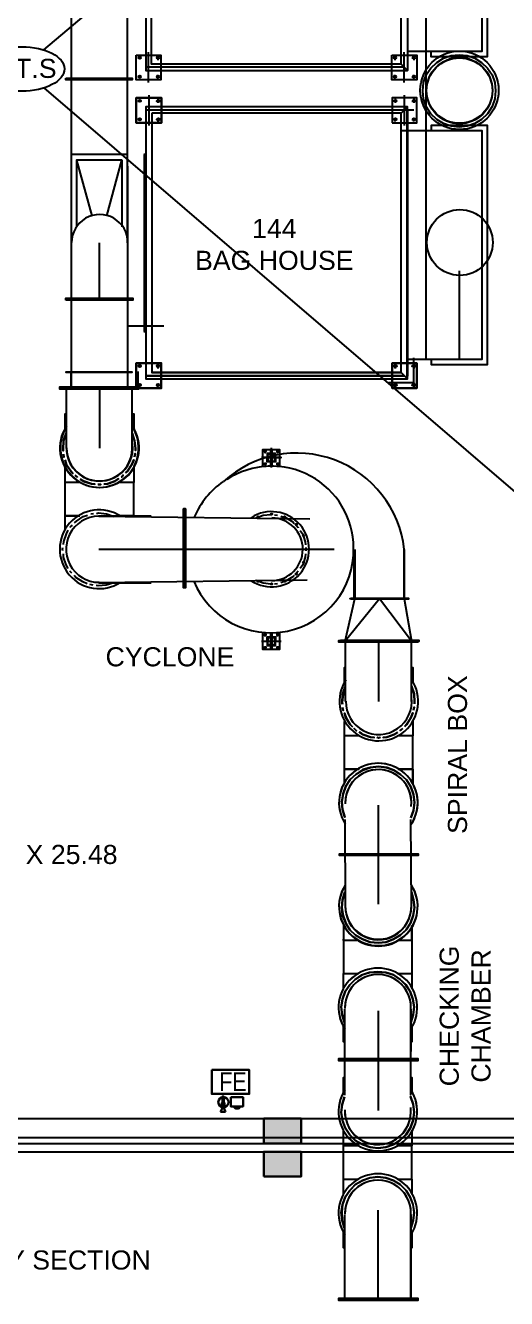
# Model space of a CAD drawing. Header units: metres. Extents: x -488 to 4759, y 38 to 2071.
# Drawn here: x 2949.15 to 2954.95, y 74.54 to 89.87 of the extents above; entities that cross this region are included whole.
import ezdxf
from ezdxf.lldxf.tags import DXFTag

# ---------------------------------------------------------------- set-up
doc = ezdxf.new("R2010")
doc.units = ezdxf.units.M
doc.header["$MEASUREMENT"] = 0
doc.styles.add('ARIAL', font='arial.ttf', dxfattribs={"height": 0.8})
doc.styles.add('sa1', font='', dxfattribs={"height": 72})
doc.styles.add('SH', font='swissc.ttf', dxfattribs={"height": 10})
doc.styles.get('sa1').set_extended_font_data('Abadi MT Condensed Light')
tags = doc.linetypes.add('00$1$HIDDEN', pattern=[0.375, 0.25, -0.125]).pattern_tags.tags
tags[6:7] = [DXFTag(74, 4), DXFTag(75, 0), DXFTag(340, '0'), DXFTag(46, 1.0), DXFTag(50, 0.0), DXFTag(44, 0.0), DXFTag(45, 0.0)]
tags[4:5] = [DXFTag(74, 4), DXFTag(75, 0), DXFTag(340, '0'), DXFTag(46, 1.0), DXFTag(50, 0.0), DXFTag(44, 0.0), DXFTag(45, 0.0)]

# ---------------------------------------------------------------- blocks, each defined once
blk = doc.blocks.new('rghfhgh')
at = {"color": 0, "lineweight": 30}
for p, q in [((15101.258, 2367.846), (15101.236, 2367.801)), ((15101.258, 2367.909), (15101.258, 2367.846)), ((15101.274, 2367.909), (15101.274, 2367.846)), ((15101.274, 2367.846), (15101.296, 2367.801))]:
    blk.add_line(p, q, dxfattribs=at)
at = {"color": 0, "lineweight": 30, "ltscale": 0.1}
blk.add_line((15101.296, 2367.801), (15101.236, 2367.801), dxfattribs=at)
blk.add_lwpolyline([(15101.129, 2368.303), (15101.581, 2368.303), (15101.581, 2368.016), (15101.129, 2368.016)], close=True, dxfattribs=at)
at = {"color": 0, "lineweight": 30}
for points in [[(15101.274, 2367.909), (15101.258, 2367.909), (15101.258, 2367.985), (15101.274, 2367.985)], [(15101.359, 2367.974), (15101.507, 2367.974), (15101.507, 2367.864), (15101.359, 2367.864)], [(15101.281, 2367.879), (15101.252, 2367.879), (15101.252, 2367.909), (15101.281, 2367.909)]]:
    blk.add_lwpolyline(points, close=True, dxfattribs=at)
blk.add_circle((15101.269, 2367.915), 0.0611, dxfattribs=at)
blk.add_arc((15101.434, 2367.883), 0.0446, 204.8747, 335.1253, dxfattribs=at)
at = {"color": 0, "lineweight": 30, "style": 'SH'}
blk.add_text('FE', height=0.2239, dxfattribs=at).set_placement((15101.221, 2368.05))

msp = doc.modelspace()

# ---------------------------------------------------------------- hatches: boundary and pattern name
at = {"lineweight": 30}
h = msp.add_hatch(color=256, dxfattribs=at)
h.dxf.hatch_style = 1
h.paths.add_polyline_path([(2952.02432, 76.40778), (2952.47432, 76.40778), (2952.47432, 76.70778), (2952.02432, 76.70778)])
h = msp.add_hatch(color=256, dxfattribs=at)
h.dxf.hatch_style = 1
h.paths.add_polyline_path([(2952.02432, 76.00778), (2952.47432, 76.00778), (2952.47432, 76.30778), (2952.02432, 76.30778)])

# ---------------------------------------------------------------- linework, layer by layer
at = {"linetype": '00$1$HIDDEN', "lineweight": -2, "ltscale": 2}
for p, q in [((2949.37445, 89.57484), (2964.17391, 102.11778)), ((2949.37232, 89.11676), (2963.94391, 76.63278))]:
    msp.add_line(p, q, dxfattribs=at)
for p, q in [((2934.46391, 76.70778), (2960.94542, 76.70778)), ((2960.94542, 76.47578), (2934.46391, 76.47578))]:
    msp.add_line(p, q)
at = {"linetype": '00$1$HIDDEN', "lineweight": -2, "ltscale": 3}
for p, q in [((2933.42583, 76.40778), (3008.78406, 76.40778)), ((2933.42583, 76.30778), (3008.78406, 76.30778))]:
    msp.add_line(p, q, dxfattribs=at)
at = {"lineweight": -2}
msp.add_lwpolyline([(2963.9449, 102.41779), (2934.23391, 102.41777), (2934.23391, 76.70777), (2963.9449, 76.70779)], close=True, dxfattribs=at)
at = {"lineweight": 0}
msp.add_lwpolyline([(2963.9449, 102.41779), (2963.9449, 76.70779), (2934.23391, 76.70779), (2934.23391, 39.51778), (3007.88391, 39.51778), (3007.88391, 102.41778), (3000.65391, 102.41777), (3000.42391, 102.41777), (3000.42391, 76.70778), (2984.40391, 76.70778), (2984.40391, 102.41777), (2963.9449, 102.41777)], dxfattribs=at)
msp.add_lwpolyline([(2963.9449, 102.41779), (2963.9449, 76.70779), (2934.23391, 76.70779), (2934.23391, 39.51778), (3007.88391, 39.51778), (3007.88391, 102.41778), (3000.65391, 102.41777), (3000.42391, 102.41777), (3000.42391, 76.70778), (2984.40391, 76.70778), (2984.40391, 102.41777), (2963.9449, 102.41777)], dxfattribs=at)
msp.add_lwpolyline([(2969.1738, 102.18778), (2969.17391, 95.95778), (2984.1724, 95.95778), (2984.1724, 76.47778), (3000.65391, 76.47778), (3000.65391, 102.18773), (3007.65391, 102.18773), (3007.65391, 51.97778), (2934.46391, 51.97778), (2934.46391, 76.47578), (2964.17391, 76.47778), (2964.17391, 102.18778), (2969.17391, 102.18778), (2969.17391, 102.18778)], close=True, dxfattribs=at)
msp.add_lwpolyline([(2969.1738, 102.18778), (2969.17391, 95.95778), (2984.1724, 95.95778), (2984.1724, 76.47778), (3000.65391, 76.47778), (3000.65391, 102.18773), (3007.65391, 102.18773), (3007.65391, 51.97778), (2934.46391, 51.97778), (2934.46391, 76.47578), (2964.17391, 76.47778), (2964.17391, 102.18778), (2969.17391, 102.18778), (2969.17391, 102.18778)], close=True, dxfattribs=at)
for points in [[(2953.75542, 92.59619), (2950.60107, 92.59619), (2950.60107, 89.32755), (2953.75542, 89.32755), (2953.67953, 89.40344), (2950.67154, 89.40344), (2950.67154, 92.52031), (2953.67953, 92.52031)], [(2953.67953, 89.40344), (2953.67953, 92.52031), (2953.75542, 92.59619), (2953.75542, 89.32755)], [(2953.75542, 92.56367), (2953.75542, 89.36007)], [(2953.98308, 89.08362), (2953.97766, 92.31432)], [(2949.70283, 90.95916), (2949.70283, 87.13219), (2949.70283, 85.506)], [(2950.37499, 90.95916), (2950.38041, 87.25144), (2950.38041, 85.506), (2949.70283, 85.506), (2949.70283, 85.70114)], [(2954.03729, 89.56064), (2954.03729, 89.49559), (2954.72029, 89.49559), (2954.72029, 90.75318)], [(2953.75542, 89.56064), (2954.65524, 89.56064), (2954.65524, 90.67187)], [(2950.6336, 89.18119), (2950.6336, 89.54979)], [(2953.71747, 89.18119), (2953.71747, 89.54979)], [(2953.98308, 85.85292), (2953.98308, 89.08362), (2953.98308, 89.61484)], [(2950.48724, 89.51185), (2950.78537, 89.51185), (2950.78537, 89.21371), (2950.48724, 89.21371), (2950.48724, 89.51185)], [(2950.54845, 89.47933), (2950.50509, 89.47933)], [(2950.72575, 89.47933), (2950.76911, 89.47933)], [(2950.74743, 89.50101), (2950.74743, 89.45222)], [(2953.5657, 89.51185), (2953.86925, 89.51185), (2953.86925, 89.21371), (2953.5657, 89.21371), (2953.5657, 89.51185)], [(2953.62532, 89.47933), (2953.58196, 89.47933)], [(2953.60364, 89.50101), (2953.60364, 89.45222)], [(2953.80962, 89.47933), (2953.85299, 89.47933)], [(2953.83131, 89.50101), (2953.83131, 89.45222)], [(2953.93972, 89.08362), (2953.95056, 89.18119), (2953.98308, 89.27334), (2954.03729, 89.35465), (2954.10776, 89.42512), (2954.18907, 89.47391), (2954.28122, 89.50643), (2954.37879, 89.51727), (2954.47636, 89.50643), (2954.56851, 89.47391), (2954.64982, 89.42512), (2954.72029, 89.35465), (2954.7745, 89.27334), (2954.80702, 89.18119), (2954.81786, 89.08362), (2954.80702, 88.98605), (2954.7745, 88.8939), (2954.72029, 88.80717), (2954.64982, 88.7367), (2954.56851, 88.68791), (2954.47636, 88.65539), (2954.37879, 88.64455), (2954.28122, 88.65539), (2954.18907, 88.68791), (2954.10776, 88.7367), (2954.03729, 88.80717), (2953.98308, 88.8939), (2953.95056, 88.98605), (2953.93972, 89.08362)], [(2950.44004, 89.22456), (2949.63779, 89.22456)], [(2950.54845, 89.25166), (2950.50509, 89.25166)], [(2953.71747, 89.36549), (2950.60107, 89.36549)], [(2950.72575, 89.25166), (2950.76911, 89.25166)], [(2950.74743, 89.22998), (2950.74743, 89.27334)], [(2953.62532, 89.25166), (2953.58196, 89.25166)], [(2953.60364, 89.22998), (2953.60364, 89.27334)], [(2953.80962, 89.25166), (2953.85299, 89.25166)], [(2953.83131, 89.22998), (2953.83131, 89.27334)], [(2950.48724, 88.69875), (2950.79079, 88.69875), (2950.79079, 88.99689), (2950.48724, 88.99689), (2950.48724, 88.69875)], [(2950.48724, 88.99689), (2950.79079, 88.99689), (2950.79079, 88.69875), (2950.48724, 88.69875), (2950.48724, 88.99689)], [(2950.63902, 89.02941), (2950.63902, 88.66623)], [(2953.57112, 88.69875), (2953.86925, 88.69875), (2953.86925, 88.99689), (2953.57112, 88.99689), (2953.57112, 88.69875)], [(2953.63074, 88.95894), (2953.58196, 88.95894)], [(2953.60906, 88.98605), (2953.60906, 88.93726)], [(2953.71747, 89.02941), (2953.71747, 88.66623)], [(2953.80962, 88.95894), (2953.85299, 88.95894)], [(2953.83131, 88.98605), (2953.83131, 88.93726)], [(2953.67953, 88.81259), (2953.75542, 88.88848), (2950.60107, 88.88848), (2950.60107, 85.61441), (2953.75542, 85.61441), (2953.75542, 88.88848)], [(2953.83131, 88.85053), (2950.60107, 88.85053)], [(2953.60906, 88.71502), (2953.60906, 88.75838)], [(2953.75, 88.87763), (2953.75, 85.62525)], [(2953.75542, 88.85595), (2953.75542, 85.64693)], [(2953.83131, 88.71502), (2953.83131, 88.75838)], [(2953.63074, 88.7367), (2953.58196, 88.7367)], [(2953.80962, 88.7367), (2953.85299, 88.7367)], [(2954.04271, 85.85292), (2954.04271, 85.78787), (2954.72029, 85.78787), (2954.72029, 87.25144), (2954.72029, 88.66623), (2954.04271, 88.66623), (2954.04271, 88.60118)], [(2953.75542, 85.85292), (2954.65524, 85.85292), (2954.65524, 87.25144), (2954.65524, 88.60118), (2953.67953, 88.60118)], [(2950.38041, 87.25144), (2950.38041, 88.31389), (2949.70283, 88.31389), (2949.70283, 87.13219)], [(2950.57939, 86.18358), (2950.60107, 86.18358), (2950.60107, 88.31389), (2950.57939, 88.31389)], [(2950.58098, 88.31389), (2950.58098, 86.18358)], [(2950.59023, 88.31389), (2950.59023, 86.18358)], [(2949.76788, 88.24884), (2949.76788, 87.44659)], [(2950.13106, 87.57668), (2950.31537, 88.24884), (2949.76788, 88.24884), (2949.95218, 87.57668)], [(2950.31537, 88.24884), (2950.31537, 87.44659)], [(2950.04433, 86.5847), (2950.04433, 87.25144)], [(2954.38421, 85.85292), (2954.38421, 86.91536)], [(2950.44546, 86.57386), (2949.63779, 86.57386)], [(2950.8179, 86.24862), (2950.37883, 86.24862)], [(2953.53317, 85.57104), (2953.83131, 85.57104), (2953.83131, 85.86918)], [(2950.12564, 85.69572), (2950.03891, 85.69572), (2950.44004, 85.69572), (2949.63779, 85.69572), (2950.08228, 85.69572)], [(2950.50509, 85.70114), (2950.50509, 85.506)], [(2950.72575, 85.76619), (2950.76911, 85.76619)], [(2950.74743, 85.78787), (2950.74743, 85.73908)], [(2953.60906, 85.7445), (2953.60906, 85.78787), (2953.60906, 85.73908)], [(2953.83131, 85.7445), (2953.83131, 85.78787), (2953.83131, 85.73908)], [(2953.67953, 85.6903), (2950.67696, 85.6903)], [(2950.74743, 85.51684), (2950.74743, 85.5602)], [(2953.60906, 85.56562), (2953.60906, 85.51684), (2953.60906, 85.5602)], [(2953.83131, 85.56562), (2953.83131, 85.51684), (2953.83131, 85.5602)], [(2950.51434, 85.48974), (2949.56573, 85.48974), (2949.56573, 85.51684), (2950.51434, 85.51684), (2950.51434, 85.48974), (2950.51434, 85.506), (2949.56573, 85.506)], [(2950.44004, 84.77963), (2950.44004, 85.506), (2949.64321, 85.506), (2949.64321, 84.77963)], [(2949.64321, 85.506), (2950.44004, 85.506)], [(2950.04433, 85.506), (2950.04433, 84.77963)], [(2950.51051, 85.51142), (2950.51051, 85.5331)], [(2950.72575, 85.53852), (2950.76911, 85.53852)], [(2949.63236, 85.01272), (2949.63236, 85.1916), (2949.64321, 85.1916)], [(2950.44004, 85.1916), (2950.4563, 85.1916), (2950.4563, 85.01272)], [(2950.44004, 84.95851), (2950.46714, 84.86636), (2950.47798, 84.77421), (2950.47798, 84.75253), (2950.47798, 84.77421), (2950.46714, 84.87178), (2950.44004, 84.96393)], [(2952.11502, 84.78505), (2952.11502, 84.54654)], [(2949.63236, 84.63327), (2949.64863, 84.57907), (2949.70283, 84.49776), (2949.72452, 84.47608), (2949.70283, 84.49776), (2949.64863, 84.57907), (2949.63236, 84.63869)], [(2952.01202, 84.56281), (2952.01202, 84.76337), (2952.21259, 84.76337), (2952.21259, 84.56281)], [(2952.01202, 84.76337), (2952.21259, 84.76337)], [(2952.1638, 84.6658), (2952.1638, 84.71458), (2952.06623, 84.71458), (2952.06623, 84.6658), (2952.07165, 84.66038), (2952.07165, 84.62785), (2952.07165, 84.62243), (2952.07707, 84.62243), (2952.15296, 84.62243), (2952.15838, 84.62243), (2952.15838, 84.62785), (2952.15838, 84.66038), (2952.15838, 84.6658), (2952.1638, 84.6658)], [(2952.1096, 84.56823), (2952.1096, 84.75795), (2952.12044, 84.75795), (2952.12044, 84.56823), (2952.1096, 84.56823)], [(2949.80582, 84.36766), (2949.63236, 84.36766), (2949.63236, 84.54112)], [(2950.4563, 84.54112), (2950.4563, 84.36766), (2950.27742, 84.36766)], [(2951.99034, 84.55738), (2951.99034, 84.55196)], [(2951.99272, 84.56043), (2952.11778, 84.56823), (2952.24282, 84.56041)], [(2952.03913, 84.60617), (2952.03913, 84.57365)], [(2952.1909, 84.60617), (2952.1909, 84.57365)], [(2949.63236, 83.80392), (2949.63236, 84.36766)], [(2949.77872, 84.42729), (2949.7733, 84.43271), (2949.75162, 84.45439)], [(2949.78414, 84.42729), (2949.7733, 84.43271), (2949.75162, 84.44897)], [(2950.02807, 84.34056), (2950.04433, 84.34056), (2950.06059, 84.34056), (2950.04433, 84.34056), (2950.02265, 84.34056)], [(2950.30452, 84.43271), (2950.31536, 84.43271), (2950.33163, 84.45439), (2950.31536, 84.43271), (2950.30452, 84.42729)], [(2950.4563, 83.96654), (2950.4563, 84.36766)], [(2951.08014, 84.04784), (2951.08014, 83.09923), (2951.05846, 83.09923), (2951.05846, 84.04784), (2951.08014, 84.04784), (2951.0693, 84.04784), (2951.0693, 83.09923), (2951.0693, 84.04784), (2951.05846, 84.04784), (2951.08014, 84.04784), (2951.08014, 83.09923), (2951.05846, 83.09923), (2951.05846, 84.04784)], [(2949.80424, 83.96654), (2949.63078, 83.96654), (2949.63078, 83.95569)], [(2949.63236, 83.95569), (2949.63236, 83.96654), (2949.80582, 83.96654)], [(2949.74461, 83.8798), (2949.76629, 83.90149), (2949.8476, 83.95569), (2949.90181, 83.97196)], [(2949.93975, 83.98822), (2949.97228, 83.99364)], [(2950.01022, 83.99364), (2950.0319, 83.99906), (2950.12948, 83.98822), (2950.22163, 83.95569)], [(2950.66612, 83.96111), (2950.03732, 83.96111), (2952.57839, 83.93017)], [(2951.93071, 83.93943), (2952.01744, 83.97196), (2952.1096, 83.9828), (2952.11502, 83.9828)], [(2951.95782, 83.93943), (2951.94698, 83.96111)], [(2952.11502, 83.97196), (2952.11502, 83.99364)], [(2952.15296, 83.97738), (2952.1909, 83.97196)], [(2952.22885, 83.96111), (2952.2939, 83.93943), (2952.37521, 83.89065), (2952.39147, 83.87438)], [(2952.27221, 83.93943), (2952.27763, 83.96111)], [(2952.40231, 83.8527), (2952.41857, 83.86354)], [(2949.60909, 83.61961), (2949.61451, 83.65756), (2949.64704, 83.74971), (2949.66872, 83.79307)], [(2949.6904, 83.8256), (2949.69582, 83.83102), (2949.71751, 83.8527)], [(2952.41857, 83.84728), (2952.44025, 83.8256), (2952.44025, 83.82018)], [(2952.46194, 83.78765), (2952.49446, 83.74429), (2952.52156, 83.65214), (2952.52698, 83.61419)], [(2952.49446, 83.71719), (2952.51072, 83.72803)], [(2949.60367, 83.54373), (2949.59825, 83.56541), (2949.60367, 83.58167)], [(2952.87213, 83.55999), (2950.03732, 83.55999)], [(2952.52156, 83.55999), (2952.54325, 83.55999)], [(2952.53241, 83.58167), (2952.53241, 83.55999), (2952.53241, 83.54373)], [(2953.12033, 83.55999), (2953.12033, 82.96372), (2953.7166, 82.96372), (2953.7166, 83.55999), (2953.7166, 82.96372), (2953.11491, 82.96372), (2953.11491, 83.55999)], [(2949.66872, 83.33232), (2949.64162, 83.37569), (2949.60909, 83.46784), (2949.60909, 83.50578)], [(2952.52698, 83.50578), (2952.52156, 83.46784), (2952.49446, 83.37569), (2952.46194, 83.33232)], [(2952.49446, 83.40279), (2952.51072, 83.39737)], [(2949.71209, 83.27269), (2949.6904, 83.29438), (2949.68498, 83.2998)], [(2949.89639, 83.14802), (2949.84218, 83.1697), (2949.76087, 83.22391), (2949.73919, 83.24559)], [(2952.39147, 83.24559), (2952.37521, 83.22933), (2952.2939, 83.18054), (2952.22885, 83.15886)], [(2952.40231, 83.27269), (2952.41857, 83.25643)], [(2952.44025, 83.2998), (2952.41857, 83.27269)], [(2949.96686, 83.13176), (2949.92891, 83.13718)], [(2950.21621, 83.15886), (2950.12406, 83.13176), (2950.02648, 83.12092), (2950.0048, 83.12634)], [(2952.54775, 83.18952), (2950.03732, 83.15886), (2950.66612, 83.15886)], [(2952.11502, 83.1426), (2952.1096, 83.1426), (2952.01744, 83.15344), (2951.93071, 83.18596)], [(2951.95782, 83.18054), (2951.94698, 83.16428)], [(2952.11502, 83.15344), (2952.11502, 83.13176)], [(2952.1909, 83.14802), (2952.15296, 83.1426)], [(2952.27221, 83.18054), (2952.27763, 83.16428)], [(2953.76538, 82.96372), (2953.06612, 82.96372), (2953.06612, 82.96914), (2953.76538, 82.96914), (2953.76538, 82.96372)], [(2953.07154, 82.96372), (2953.7708, 82.96372), (2953.7708, 82.96914), (2953.07154, 82.96914), (2953.07154, 82.96372)], [(2951.99034, 82.56259), (2951.99034, 82.56801)], [(2952.21259, 82.56259), (2952.21259, 82.3566), (2952.01202, 82.3566), (2952.01202, 82.56259)], [(2952.02286, 82.53007), (2952.05539, 82.53007)], [(2952.03913, 82.5138), (2952.03913, 82.54633)], [(2952.12044, 82.55717), (2952.12044, 82.36745), (2952.1096, 82.36745), (2952.1096, 82.55717), (2952.12044, 82.55717)], [(2952.20175, 82.53007), (2952.17464, 82.53007)], [(2952.1909, 82.5138), (2952.1909, 82.54633)], [(2952.23969, 82.56259), (2952.23969, 82.56801)], [(2951.99576, 82.45418), (2952.23427, 82.45418)], [(2952.02286, 82.37829), (2952.05539, 82.37829)], [(2952.03913, 82.39455), (2952.03913, 82.36745)], [(2952.20175, 82.37829), (2952.17464, 82.37829)], [(2952.1909, 82.39455), (2952.1909, 82.36745)], [(2953.87922, 82.44334), (2952.9306, 82.44334), (2952.9306, 82.46502), (2953.87922, 82.46502), (2953.87922, 82.44334), (2953.87922, 82.45418), (2952.9306, 82.45418)], [(2952.94687, 82.45418), (2953.89548, 82.45418), (2953.89548, 82.46502), (2952.94687, 82.46502), (2952.94687, 82.45418)], [(2953.00649, 82.45418), (2953.80333, 82.45418)], [(2953.80333, 81.72781), (2953.80333, 82.45418), (2953.00649, 82.45418), (2953.00649, 81.72781)], [(2953.40762, 82.45418), (2953.40762, 81.72781)], [(2952.99565, 81.9609), (2952.99565, 82.13978), (2953.00649, 82.13978)], [(2953.80333, 82.13978), (2953.81959, 82.13978), (2953.81959, 81.9609)], [(2952.96855, 81.69529), (2952.96855, 81.71697), (2952.97397, 81.81454), (2953.00649, 81.90669), (2952.97939, 81.81454), (2952.96855, 81.71697), (2952.97397, 81.69529)], [(2953.81959, 81.87417), (2953.81959, 81.86875)], [(2953.0878, 81.42968), (2953.06612, 81.45136), (2953.01191, 81.53267), (2952.99565, 81.58687), (2953.01733, 81.53267), (2953.06612, 81.45136), (2953.09322, 81.42425)], [(2953.16911, 81.31584), (2952.99565, 81.31584), (2952.99565, 81.4893)], [(2953.14201, 81.37547), (2953.13659, 81.38089), (2953.11491, 81.40257), (2953.13659, 81.38089), (2953.14743, 81.37547)], [(2953.81959, 81.49472), (2953.81959, 81.31584), (2953.64071, 81.31584)], [(2953.69491, 81.40257), (2953.67865, 81.38631), (2953.66781, 81.38089), (2953.67865, 81.38631), (2953.70033, 81.40257)], [(2952.99565, 80.7521), (2952.99565, 81.31584)], [(2953.17995, 81.35921), (2953.2179, 81.3321), (2953.31005, 81.29958), (2953.35341, 81.29416), (2953.31005, 81.29958), (2953.2179, 81.3321), (2953.17453, 81.35921)], [(2953.42388, 81.29416), (2953.40762, 81.28874), (2953.38594, 81.29416)], [(2953.4293, 81.29416), (2953.40762, 81.28874), (2953.39136, 81.29416)], [(2953.63529, 81.35921), (2953.59734, 81.3321), (2953.50519, 81.29958), (2953.46183, 81.29416), (2953.50519, 81.29958), (2953.59734, 81.3321), (2953.64071, 81.35921)], [(2953.55398, 81.31584), (2953.54856, 81.31584)], [(2953.81959, 80.91471), (2953.81959, 81.31584)], [(2953.64071, 80.91471), (2953.81959, 80.91471), (2953.81959, 80.74125), (2953.81959, 80.91471), (2953.64613, 80.91471)], [(2953.40762, 79.28852), (2953.40762, 80.48106)], [(2953.00107, 80.3076), (2953.00649, 79.26684)], [(2953.80333, 79.256), (2953.79791, 80.3076)], [(2953.88464, 79.87395), (2952.93602, 79.87395), (2952.93602, 79.89563), (2953.88464, 79.89563), (2953.88464, 79.87395), (2953.88464, 79.88479), (2952.93602, 79.88479), (2953.88464, 79.88479), (2953.88464, 79.89563), (2953.88464, 79.87395), (2952.93602, 79.87395), (2952.93602, 79.89563), (2953.88464, 79.89563)], [(2952.98481, 79.03375), (2952.98481, 78.45374)], [(2953.63529, 78.85487), (2953.80875, 78.85487), (2953.80875, 79.02833), (2953.80875, 78.84945), (2953.63529, 78.84945)], [(2953.15827, 78.84945), (2952.98481, 78.84945), (2952.98481, 78.86571), (2952.98481, 78.85487), (2953.15827, 78.85487)], [(2953.80875, 78.85487), (2953.80875, 78.45374)], [(2952.98481, 78.27486), (2952.98481, 78.45374), (2953.16369, 78.45374)], [(2953.63529, 78.45374), (2953.80875, 78.45374), (2953.80875, 78.27486)], [(2953.79791, 78.02551), (2953.79791, 77.51597), (2953.79791, 78.04178)], [(2952.99565, 78.02551), (2952.99565, 77.51597), (2952.99565, 76.99017)], [(2953.40762, 76.80587), (2953.40762, 78.00383)], [(2952.99565, 77.62981), (2952.98481, 77.62981), (2952.98481, 77.80869)], [(2953.80875, 77.80327), (2953.80875, 77.62981), (2953.79791, 77.62981)], [(2953.87922, 77.40214), (2952.9306, 77.40214), (2952.9306, 77.42924), (2953.87922, 77.42924), (2953.87922, 77.40214), (2953.87922, 77.4184), (2952.9306, 77.4184), (2953.87922, 77.4184), (2953.87922, 77.42924), (2953.87922, 77.40214), (2952.9306, 77.40214), (2952.9306, 77.42924), (2953.87922, 77.42924)], [(2953.00649, 77.41298), (2953.80333, 77.4184), (2953.00649, 77.4184)], [(2953.79791, 76.99017), (2953.79791, 77.51597)], [(2952.98481, 77.02269), (2952.98481, 77.20158), (2952.99565, 77.20158)], [(2953.79791, 77.20158), (2953.80875, 77.20158), (2953.80875, 77.02269)], [(2953.80875, 76.64867), (2953.80875, 76.64325)], [(2953.16369, 76.37764), (2952.98481, 76.37764), (2952.98481, 76.55652)], [(2953.80875, 76.55652), (2953.80875, 76.37764), (2953.63529, 76.37764)], [(2952.98481, 75.81389), (2952.98481, 76.37764)], [(2953.80875, 75.97651), (2953.80875, 76.37764)], [(2952.98481, 75.79763), (2952.98481, 75.97651), (2953.16369, 75.97651)], [(2953.25042, 75.97651), (2953.25584, 75.97651)], [(2953.63529, 75.97651), (2953.80875, 75.97651), (2953.80875, 75.79763)], [(2952.98481, 75.70548), (2952.98481, 75.7109)], [(2953.4022, 74.54546), (2953.4022, 75.60249)], [(2952.98481, 75.41819), (2952.98481, 75.42361)], [(2952.99565, 75.54828), (2952.99565, 74.54546)], [(2953.79791, 75.5537), (2953.79791, 74.54546), (2953.79791, 75.56454)], [(2952.99565, 75.15257), (2952.98481, 75.15257), (2952.98481, 75.33146)], [(2953.80875, 75.33146), (2953.80875, 75.15257), (2953.79791, 75.15257)], [(2953.87922, 74.51836), (2952.9306, 74.51836), (2952.9306, 74.54546), (2953.87922, 74.54546), (2953.87922, 74.51836), (2953.87922, 74.53462), (2952.9306, 74.53462)]]:
    msp.add_lwpolyline(points)
for points in [[(2949.63779, 89.2354), (2950.44004, 89.2354), (2950.44004, 89.21371), (2949.63779, 89.21371)], [(2950.50509, 88.95894), (2950.54845, 88.95894)], [(2950.77453, 88.95894), (2950.73117, 88.95894)], [(2950.75285, 88.93726), (2950.75285, 88.98605)], [(2950.67696, 88.81259), (2950.67696, 85.6903), (2953.67953, 85.6903), (2953.75542, 85.61441), (2953.67953, 85.6903), (2953.67953, 88.81259)], [(2950.75285, 88.75838), (2950.75285, 88.71502)], [(2950.50509, 88.7367), (2950.54845, 88.7367)], [(2950.77453, 88.7367), (2950.73117, 88.7367)], [(2949.63779, 86.56302), (2949.63779, 86.5847), (2950.44546, 86.5847), (2950.44546, 86.56302)], [(2950.48724, 85.80413), (2950.48724, 85.50058), (2950.79079, 85.50058), (2950.79079, 85.80413), (2950.48724, 85.80413), (2950.48724, 85.50058), (2950.79079, 85.50058), (2950.79079, 85.80413), (2950.48724, 85.80413), (2950.78537, 85.80413), (2950.78537, 85.50058), (2950.48724, 85.50058)], [(2950.50509, 85.76619), (2950.54845, 85.76619)], [(2953.57112, 85.80413), (2953.57112, 85.50058), (2953.86925, 85.50058), (2953.86925, 85.80413), (2953.57112, 85.80413), (2953.86925, 85.80413), (2953.86925, 85.50058), (2953.57112, 85.50058)], [(2953.58196, 85.76619), (2953.63074, 85.76619)], [(2953.85299, 85.76619), (2953.80962, 85.76619)], [(2950.60107, 85.65235), (2953.71747, 85.65235)], [(2950.50509, 85.53852), (2950.54845, 85.53852)], [(2953.58196, 85.53852), (2953.63074, 85.53852)], [(2953.85299, 85.53852), (2953.80962, 85.53852)], [(2949.64321, 84.95851), (2949.61068, 84.86636), (2949.60526, 84.76879), (2949.60526, 84.74711), (2949.60526, 84.76879), (2949.61068, 84.86636)], [(2949.61068, 84.70916), (2949.6161, 84.67122)], [(2950.35873, 84.4815), (2950.38041, 84.50318), (2950.43462, 84.58449), (2950.4563, 84.63869), (2950.43462, 84.58449), (2950.38041, 84.50318)], [(2950.46714, 84.67664), (2950.47256, 84.71458)], [(2951.99576, 84.6658), (2952.23427, 84.6658)], [(2952.05539, 84.74169), (2952.02286, 84.74169)], [(2952.03913, 84.75795), (2952.03913, 84.72542)], [(2952.1638, 84.6658), (2952.1638, 84.61701), (2952.06623, 84.61701), (2952.06623, 84.6658), (2952.07165, 84.67122), (2952.07165, 84.70374), (2952.07165, 84.70916), (2952.07707, 84.70916), (2952.15296, 84.70916), (2952.15838, 84.70916), (2952.15838, 84.70374), (2952.15838, 84.67122), (2952.15838, 84.6658), (2952.1638, 84.6658), (2952.1638, 84.61701), (2952.06623, 84.61701), (2952.06623, 84.6658), (2952.07165, 84.67122), (2952.07165, 84.70374), (2952.07165, 84.70916), (2952.07707, 84.70916), (2952.15296, 84.70916), (2952.15838, 84.70916), (2952.15838, 84.70374), (2952.15838, 84.67122), (2952.15838, 84.6658), (2952.1638, 84.6658), (2952.1638, 84.71458), (2952.06623, 84.71458), (2952.06623, 84.6658), (2952.07165, 84.66038), (2952.07165, 84.62785), (2952.07165, 84.62243), (2952.07707, 84.62243), (2952.15296, 84.62243), (2952.15838, 84.62243), (2952.15838, 84.62785), (2952.15838, 84.66038), (2952.15838, 84.6658)], [(2952.17464, 84.74169), (2952.20175, 84.74169)], [(2952.1909, 84.75795), (2952.1909, 84.72542)], [(2952.05539, 84.58991), (2952.02286, 84.58991)], [(2952.17464, 84.58991), (2952.20175, 84.58991)], [(2949.81125, 84.40561), (2949.85461, 84.3785), (2949.94676, 84.3514), (2949.99013, 84.34598), (2949.94676, 84.3514), (2949.85461, 84.38392)], [(2950.09854, 84.34598), (2950.1419, 84.3514), (2950.23406, 84.38392), (2950.272, 84.41103), (2950.22863, 84.38392), (2950.1419, 84.3514)], [(2950.27583, 83.96654), (2950.45471, 83.96654), (2950.45471, 83.96111), (2950.45471, 83.96654)], [(2951.0693, 83.17512), (2951.0693, 83.97196)], [(2953.7166, 82.96372), (2953.80333, 82.45418), (2953.41846, 82.96372), (2953.00649, 82.45418), (2953.12033, 82.96372)], [(2952.06623, 82.45418), (2952.06623, 82.50838), (2952.1638, 82.50838), (2952.1638, 82.45418), (2952.15838, 82.45418), (2952.15838, 82.44876), (2952.15838, 82.41623), (2952.15838, 82.41081), (2952.15296, 82.41081), (2952.07707, 82.41081), (2952.07165, 82.41081), (2952.07165, 82.41623), (2952.07165, 82.44876), (2952.06623, 82.45418), (2952.06623, 82.40539), (2952.1638, 82.40539), (2952.1638, 82.45418), (2952.15838, 82.4596), (2952.15838, 82.49212), (2952.15838, 82.49754), (2952.15296, 82.49754), (2952.07707, 82.49754), (2952.07165, 82.49754), (2952.07165, 82.49212), (2952.07165, 82.4596), (2952.06623, 82.4596)], [(2953.84127, 81.70071), (2953.84127, 81.72239), (2953.83585, 81.81996), (2953.80333, 81.91211), (2953.83585, 81.81996), (2953.84127, 81.72239)], [(2952.97397, 81.65734), (2952.97939, 81.6194)], [(2953.72202, 81.42968), (2953.74912, 81.45136), (2953.79791, 81.53267), (2953.81959, 81.59229), (2953.79791, 81.53267), (2953.7437, 81.45136)], [(2953.83043, 81.62482), (2953.83585, 81.66276)], [(2953.79791, 80.32929), (2953.83043, 80.41602), (2953.84127, 80.51359), (2953.83043, 80.61116), (2953.79791, 80.70331), (2953.7437, 80.78462), (2953.67323, 80.84967), (2953.59192, 80.90387), (2953.50519, 80.9364), (2953.40762, 80.94724), (2953.31005, 80.9364), (2953.2179, 80.90929), (2953.13659, 80.85509), (2953.06612, 80.79004), (2953.01191, 80.70873), (2952.97939, 80.61658), (2952.96313, 80.52443), (2952.97397, 80.42686), (2953.00107, 80.33471), (2952.97397, 80.42686), (2952.96313, 80.51901), (2952.97939, 80.61658), (2953.01191, 80.70873), (2953.06612, 80.79004), (2953.13659, 80.85509), (2953.2179, 80.90387), (2953.31005, 80.9364), (2953.40762, 80.94724), (2953.49977, 80.9364), (2953.59192, 80.90387), (2953.67323, 80.84967), (2953.7437, 80.78462), (2953.79791, 80.70331), (2953.83043, 80.61116), (2953.84127, 80.51359), (2953.83043, 80.41602)], [(2952.99565, 80.90387), (2952.99565, 80.91471), (2953.16911, 80.91471), (2952.99565, 80.91471)], [(2953.01191, 79.88479), (2953.80875, 79.88479)], [(2953.00107, 79.43488), (2952.97397, 79.34273), (2952.96313, 79.25058), (2952.97939, 79.15301), (2953.01191, 79.06086), (2953.0607, 78.97955), (2953.13117, 78.9145), (2953.21248, 78.86571), (2953.30463, 78.83319), (2953.4022, 78.82235), (2953.49977, 78.83319), (2953.5865, 78.86571), (2953.67323, 78.9145), (2953.73828, 78.97955), (2953.79249, 79.06086), (2953.82501, 79.15301), (2953.84127, 79.25058), (2953.83043, 79.34273), (2953.80333, 79.43488), (2953.83043, 79.34273), (2953.84127, 79.25058), (2953.82501, 79.15301), (2953.79249, 79.06086), (2953.73828, 78.97955), (2953.66781, 78.9145), (2953.5865, 78.86571), (2953.49435, 78.83319), (2953.4022, 78.82235), (2953.30463, 78.83319), (2953.21248, 78.86571), (2953.13117, 78.9145), (2953.0607, 78.97955), (2953.01191, 79.06086), (2952.97397, 79.15301), (2952.96313, 79.25058), (2952.97397, 79.34273)], [(2953.79791, 77.86289), (2953.82501, 77.95505), (2953.83585, 78.05262), (2953.81959, 78.14477), (2953.78706, 78.23692), (2953.73828, 78.31823), (2953.66781, 78.38328), (2953.5865, 78.43748), (2953.49435, 78.46459), (2953.39678, 78.47543), (2953.29921, 78.46459), (2953.21248, 78.43748), (2953.12575, 78.38328), (2953.0607, 78.31823), (2953.00649, 78.23692), (2952.97397, 78.14477), (2952.95771, 78.05262), (2952.96855, 77.95505), (2952.99565, 77.86289), (2952.96855, 77.95505), (2952.95771, 78.05262), (2952.97397, 78.14477), (2953.00649, 78.23692), (2953.0607, 78.31823), (2953.12575, 78.38328), (2953.20706, 78.43748), (2953.29921, 78.46459), (2953.39678, 78.47543), (2953.49435, 78.46459), (2953.5865, 78.43748), (2953.66781, 78.38328), (2953.73286, 78.31823), (2953.78706, 78.23692), (2953.81959, 78.14477), (2953.83585, 78.05262), (2953.82501, 77.95505)], [(2952.99565, 76.96849), (2952.96855, 76.87634), (2952.95771, 76.77877), (2952.97397, 76.68119), (2953.00649, 76.59446), (2953.0607, 76.51315), (2953.13117, 76.44269), (2953.21248, 76.3939), (2953.30463, 76.36138), (2953.4022, 76.35054), (2953.49435, 76.36138), (2953.5865, 76.3939), (2953.66781, 76.44811), (2953.73828, 76.51858), (2953.79249, 76.59989), (2953.82501, 76.68662), (2953.83585, 76.78419), (2953.82501, 76.88176), (2953.79249, 76.97391), (2953.82501, 76.88176), (2953.83585, 76.78419), (2953.82501, 76.68662), (2953.79249, 76.59446), (2953.73828, 76.51315), (2953.66781, 76.44811), (2953.5865, 76.3939), (2953.49435, 76.36138), (2953.39678, 76.35054), (2953.30463, 76.36138), (2953.21248, 76.3939), (2953.12575, 76.44269), (2953.0607, 76.51315), (2953.00649, 76.59446), (2952.97397, 76.68662), (2952.95771, 76.77877), (2952.96855, 76.87634)], [(2953.79791, 75.38566), (2953.82501, 75.47781), (2953.83585, 75.57538), (2953.82501, 75.67296), (2953.78706, 75.75969), (2953.73828, 75.841), (2953.66781, 75.91146), (2953.5865, 75.96025), (2953.49435, 75.99277), (2953.39678, 76.00361), (2953.30463, 75.99277), (2953.21248, 75.96025), (2953.13117, 75.91146), (2953.0607, 75.841), (2953.00649, 75.75969), (2952.97397, 75.67296), (2952.96313, 75.57538), (2952.96855, 75.47781), (2952.99565, 75.38566), (2952.96855, 75.47781), (2952.95771, 75.57538), (2952.97397, 75.66753), (2953.00649, 75.75969), (2953.0607, 75.841), (2953.12575, 75.91146), (2953.21248, 75.96025), (2953.29921, 75.99277), (2953.39678, 76.00361), (2953.49435, 75.99277), (2953.5865, 75.96025), (2953.66781, 75.91146), (2953.73828, 75.841), (2953.78706, 75.75969), (2953.81959, 75.67296), (2953.83585, 75.57538), (2953.82501, 75.47781)]]:
    msp.add_lwpolyline(points, close=True)
at = {"lineweight": 30}
for points in [[(2952.02432, 76.40778), (2952.02432, 76.70778), (2952.47432, 76.70778), (2952.47432, 76.40778)], [(2952.02432, 76.00778), (2952.02432, 76.30778), (2952.47432, 76.30778), (2952.47432, 76.00778)]]:
    msp.add_lwpolyline(points, close=True, dxfattribs=at)
for centre, radius in [((2954.38227, 89.08854), 0.47209), ((2950.52948, 89.48204), 0.01355), ((2950.75014, 89.48204), 0.01355), ((2953.60635, 89.48204), 0.01355), ((2953.83402, 89.48204), 0.01355), ((2954.38214, 89.08819), 0.39656), ((2954.38214, 89.08277), 0.39656), ((2950.52948, 89.25437), 0.01355), ((2950.75014, 89.25437), 0.01355), ((2953.60635, 89.25437), 0.01355), ((2953.83402, 89.25437), 0.01355), ((2950.52948, 88.96166), 0.01355), ((2950.75556, 88.96166), 0.01355), ((2950.75556, 88.96166), 0.01355), ((2953.61177, 88.96165), 0.01355), ((2953.83402, 88.96165), 0.01355), ((2950.52948, 88.73941), 0.01355), ((2950.75556, 88.73941), 0.01355), ((2950.75556, 88.73941), 0.01355), ((2953.61177, 88.73941), 0.01355), ((2953.83402, 88.73941), 0.01355), ((2954.38756, 87.25602), 0.39656), ((2950.52948, 85.7689), 0.01355), ((2950.75014, 85.7689), 0.01355), ((2953.61177, 85.7689), 0.01355), ((2953.61177, 85.7689), 0.01355), ((2953.83402, 85.7689), 0.01355), ((2953.83402, 85.7689), 0.01355), ((2950.52948, 85.54123), 0.01355), ((2950.75014, 85.54123), 0.01355), ((2953.61177, 85.54123), 0.01355), ((2953.61177, 85.54123), 0.01355), ((2953.83402, 85.54123), 0.01355), ((2953.83402, 85.54123), 0.01355), ((2952.04184, 84.7444), 0.00813), ((2952.04184, 84.7444), 0.00813), ((2952.19361, 84.7444), 0.00813), ((2952.19361, 84.7444), 0.00813), ((2952.04184, 84.59262), 0.00813), ((2952.04184, 84.59262), 0.00813), ((2952.19361, 84.59262), 0.00813), ((2952.19361, 84.59262), 0.00813), ((2951.95511, 83.95298), 0.00813), ((2952.11773, 83.98551), 0.00813), ((2952.27492, 83.95298), 0.00813), ((2952.41586, 83.86083), 0.00813), ((2952.50259, 83.72532), 0.00813), ((2952.53512, 83.5627), 0.00813), ((2952.50259, 83.4055), 0.00813), ((2952.41586, 83.26456), 0.00813), ((2951.95511, 83.17783), 0.00813), ((2952.11773, 83.14531), 0.00813), ((2952.27492, 83.17783), 0.00813), ((2952.04184, 82.53278), 0.00813), ((2952.19361, 82.53278), 0.00813), ((2952.04184, 82.381), 0.00813), ((2952.19361, 82.381), 0.00813)]:
    msp.add_circle(centre, radius)
for centre, radius, start, end in [((2950.04709, 87.25437), 0.33884, 359.963243, 180.031377), ((2950.04157, 84.78211), 0.47447, 147.041605, 33.231955), ((2950.04699, 84.7821), 0.47448, 147.222246, 33.413766), ((2950.04163, 84.78234), 0.39841, 177.314419, 6.60237), ((2950.04705, 84.78234), 0.39841, 179.576645, 7.048246), ((2952.42136, 83.41648), 1.30361, 6.497949, 132.523877), ((2952.11779, 83.57362), 0.98923, 0.214848, 123.0581), ((2952.10688, 83.55728), 1.00011, 124.848362, 156.972685), ((2950.0398, 83.56275), 0.47447, 56.700918, 302.523563), ((2952.11794, 83.56265), 0.45278, 237.031383, 122.95667), ((2950.04003, 83.56269), 0.39841, 83.133365, 270.000443), ((2952.11796, 83.56265), 0.37678, 269.96472, 89.420268), ((2952.10689, 83.55693), 1.00011, 202.250573, 1.129759), ((2953.41028, 81.73029), 0.47447, 147.041727, 33.231866), ((2953.41034, 81.73052), 0.39841, 179.57691, 7.047986), ((2953.40496, 80.51111), 0.47447, 326.700828, 212.523634), ((2953.40496, 80.51102), 0.4744, 326.759503, 195.670498), ((2953.4049, 80.51088), 0.39841, 353.133848, 179.99465), ((2953.40491, 80.51088), 0.39841, 353.396362, 181.813662), ((2953.40486, 79.2639), 0.47447, 147.251064, 32.770029), ((2953.40486, 79.25848), 0.47447, 147.306098, 32.819505), ((2953.40491, 79.26413), 0.39841, 179.82989, 1.96672), ((2953.40491, 79.25871), 0.39841, 178.016595, 0.126696), ((2953.39954, 78.04471), 0.47447, 327.289781, 212.643589), ((2953.39954, 78.04471), 0.47447, 327.234618, 212.59431), ((2953.39948, 78.04448), 0.39841, 358.099774, 179.994464), ((2953.39948, 78.04448), 0.39841, 0.000155, 181.889676), ((2953.39944, 76.79208), 0.47448, 147.222608, 33.41379), ((2953.39944, 76.79209), 0.47447, 147.041727, 33.231866), ((2953.39949, 76.79232), 0.39841, 179.57691, 7.047986), ((2953.3995, 76.79232), 0.39841, 177.314051, 6.602746), ((2953.39954, 75.56748), 0.47447, 327.289781, 212.643589), ((2953.39954, 75.56748), 0.47447, 327.234618, 212.59431), ((2953.39948, 75.56725), 0.39841, 358.099774, 179.994464), ((2953.39948, 75.56725), 0.39841, 0.000155, 181.889676)]:
    msp.add_arc(centre, radius, start, end)
at = {"lineweight": -2}
msp.add_ellipse((2949.10697, 89.34614), major_axis=(0.51527, 0), ratio=0.51931525, dxfattribs=at)

# ---------------------------------------------------------------- block references
msp.add_blockref('rghfhgh', (-12149.7321, -2291.01104), dxfattribs=at)

# ---------------------------------------------------------------- texts
at = {"ltscale": 3.5, "char_height": 0.23, "attachment_point": 2, "style": 'sa1'}
for s, insert, width in [('{\\fArial|b0|i0|c0|p34;\\C252;O.T.S}', (2949.10767, 89.46792), 0.9797349), ('{\\fArial|b0|i0|c0|p34;\\C252;\\P29.48 X 25.48}', (2949.26191, 80.38613), 2.2250398), ('{\\fArial|b0|i0|c0|p34;ROTARY SECTION}', (2949.23434, 75.11906), 3.2873418)]:
    msp.add_mtext(s, dxfattribs=dict(at, insert=insert, width=width))
at = {"char_height": 0.23, "width": 67.6583004, "style": 'ARIAL'}
for s, insert, attachment_point in [('{\\C252;144\\PBAG HOUSE}', (2952.15111, 86.92294), 8), ('{\\C252;CYCLONE}', (2950.89385, 82.38253), 2)]:
    msp.add_mtext(s, dxfattribs=dict(at, insert=insert, attachment_point=attachment_point))
at = {"char_height": 0.23, "width": 67.6583004, "attachment_point": 8, "rotation": 90, "style": 'ARIAL'}
for s, insert in [('{\\C252;SPIRAL BOX}', (2954.47653, 81.08958)), ('{\\C252;CHECKING \\PCHAMBER}', (2954.76043, 77.943))]:
    msp.add_mtext(s, dxfattribs=dict(at, insert=insert))

doc.saveas('drawing.dxf')
